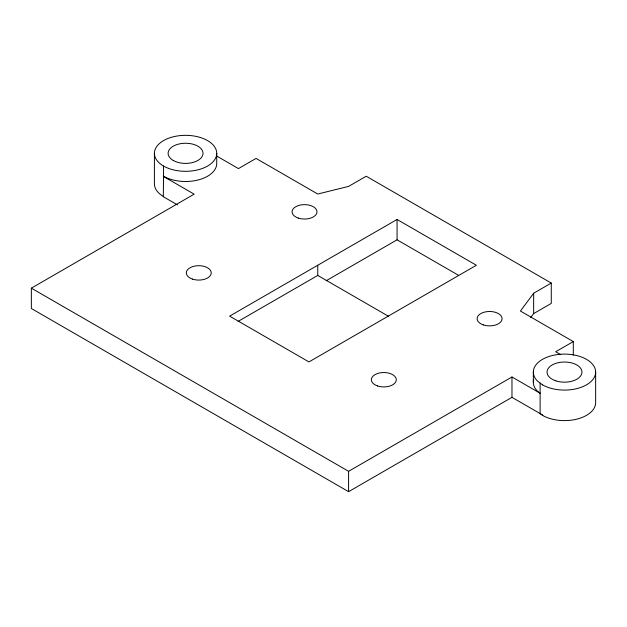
<?xml version="1.0" encoding="UTF-8"?>
<svg xmlns="http://www.w3.org/2000/svg" width="627" height="627" viewBox="0 0 627 627"><rect width="100%" height="100%" fill="white"/><g stroke="black" fill="none" stroke-linecap="round" stroke-linejoin="round"><path stroke-width="0.94" d="M530.779 317.458L533.648 313.594L551.274 303.413L551.274 283.067L533.648 293.24L520.434 311.047L573.305 341.574L573.305 355.141M177.48 204.888L163.31 196.706L163.537 176.218A31.154 17.987 0 0 0 197.489 180.121A31.154 17.987 0 0 0 216.723 163.506L216.723 153.325M163.31 196.706L163.537 196.572A31.154 17.987 0 0 1 154.407 183.852L154.407 153.325M542.817 415.137L511.977 397.33L348.596 491.662L31.35 308.5L31.35 288.154L194.151 194.158L163.31 176.352M397.063 219.466L229.623 316.133L308.939 361.92L476.371 265.26L397.063 219.466L397.063 239.82L326.189 280.739M238.103 321.416L317.748 275.433L388.622 316.353M31.35 288.154L348.596 471.308L511.977 376.984L540.113 393.223L537.511 391.272A31.154 17.987 0 0 1 533.718 379.46M573.305 341.574L555.679 351.747L560.687 354.639M551.274 283.067L366.215 176.218L348.596 186.399L317.748 194.025L256.067 158.412L238.44 168.592L216.762 156.076M397.063 239.82L458.651 275.378M595.65 372.101L595.65 402.628A31.154 17.987 0 0 1 576.417 419.244A31.154 17.987 0 0 1 542.465 415.348L540.113 413.577L540.113 383.05M533.648 293.24L533.648 313.594M533.334 372.101L533.334 382.274M511.977 376.984L511.977 397.33M348.596 471.308L348.596 491.662M317.748 265.26L317.748 275.433M163.537 166.045A31.154 17.987 0 0 0 215.657 157.98A31.154 17.987 0 0 0 177.504 135.949A31.154 17.987 0 0 0 163.537 166.045L163.537 176.218M542.465 384.821L537.511 381.091A31.154 17.987 0 0 1 561.776 354.177A31.154 17.987 0 0 1 593.769 378.253A31.154 17.987 0 0 1 542.465 384.821M173.224 160.449A17.446 10.071 0 0 0 202.419 155.935A17.446 10.071 0 0 0 181.046 143.599A17.446 10.071 0 0 0 173.224 160.449M555.773 380.824A17.446 10.071 0 0 0 581.942 372.101A17.446 10.071 0 0 0 555.773 363.378A17.446 10.071 0 0 0 555.773 380.824M298.303 218.071A12.462 7.195 0 0 0 316.996 211.832A12.462 7.195 0 0 0 298.303 205.601A12.462 7.195 0 0 0 298.303 218.071M483.354 324.911A12.462 7.195 0 0 0 502.055 318.681A12.462 7.195 0 0 0 483.354 312.45A12.462 7.195 0 0 0 483.354 324.911M192.552 279.117A12.462 7.195 0 0 0 211.244 272.886A12.462 7.195 0 0 0 192.552 266.655A12.462 7.195 0 0 0 192.552 279.117M377.611 385.966A12.462 7.195 0 0 0 396.303 379.735A12.462 7.195 0 0 0 377.611 373.496A12.462 7.195 0 0 0 377.611 385.966"/></g></svg>
